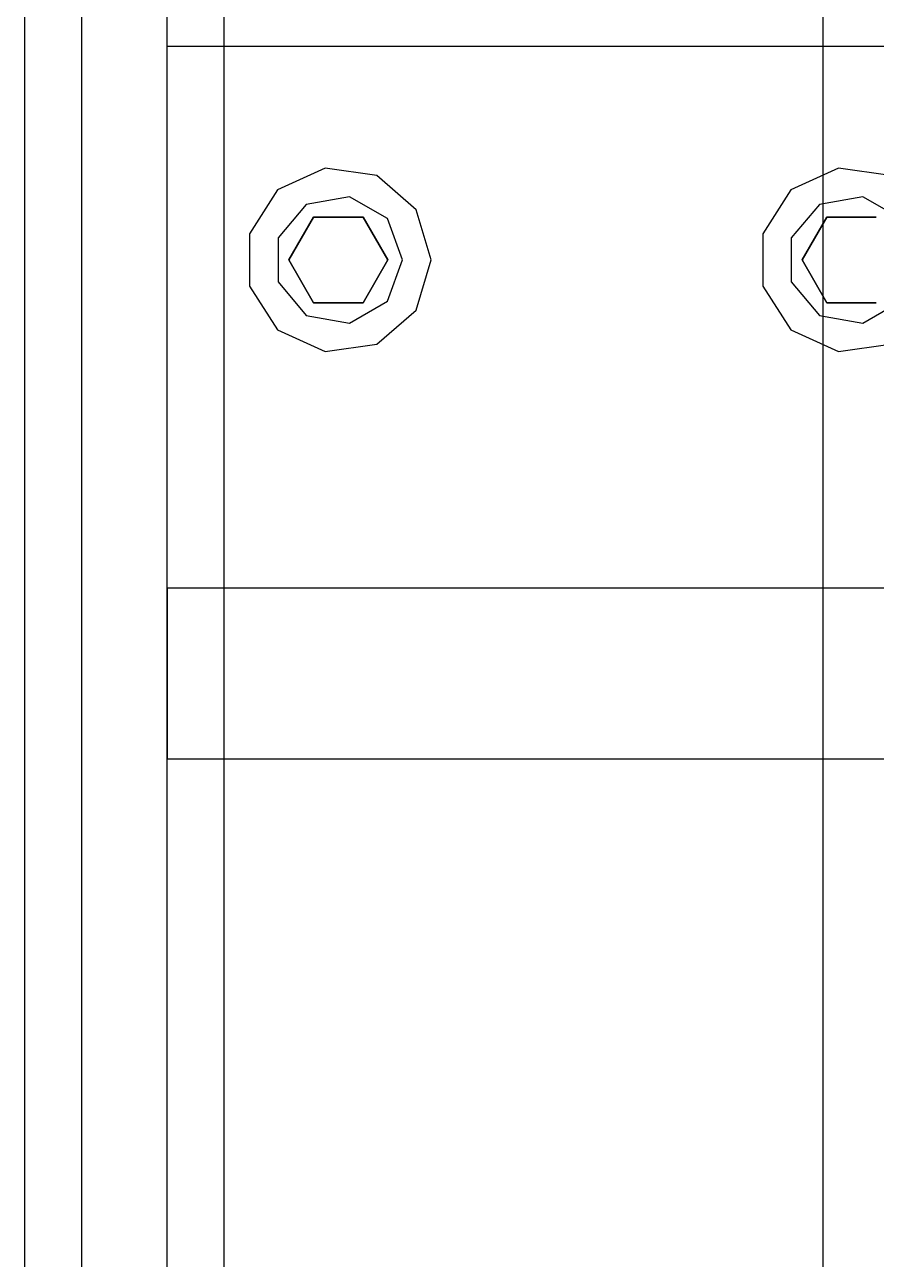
# Model space of a CAD drawing. Header units: millimetres. Extents: x -201 to 3037, y -406 to 3230.
# Drawn here: x 0 to 59.7, y 2631.9 to 2718.5 of the extents above; entities that cross this region are included whole.
import ezdxf

# ---------------------------------------------------------------- set-up
doc = ezdxf.new("R2010")
doc.units = ezdxf.units.MM
doc.layers.add('HIDDEN', color=8, linetype='Continuous')
doc.layers.add('VISIBLE', color=7, linetype='Continuous')

msp = doc.modelspace()

# ---------------------------------------------------------------- linework, layer by layer
at = {"layer": 'HIDDEN'}
for points in [[(10, 2000), (10, 2950)], [(14, 2000), (14, 2950)], [(14, 2000), (14, 2950)], [(0, 2060), (0, 2890)], [(0, 2060), (0, 2890)], [(0, 2060), (0, 2890)], [(4, 2060), (4, 2890)], [(4, 2060), (4, 2890)], [(4, 2060), (4, 2890)], [(4, 2060), (4, 2890)], [(56, 2060), (56, 2890)], [(56, 2060), (56, 2890)], [(56, 2060), (56, 2890)], [(56, 2060), (56, 2890)], [(10, 2667), (10, 2717)], [(10, 2667), (10, 2717)], [(10, 2717), (70, 2717)], [(28.5, 2702), (27.468, 2705.514), (24.7, 2707.913), (21.075, 2708.434), (17.743, 2706.912), (15.763, 2703.831), (15.763, 2700.169), (17.743, 2697.088), (21.075, 2695.566), (24.7, 2696.087), (27.468, 2698.486), (28.5, 2702)], [(64.5, 2702), (63.468, 2705.514), (60.7, 2707.913), (57.075, 2708.434), (53.743, 2706.912), (51.763, 2703.831), (51.763, 2700.169), (53.743, 2697.088), (57.075, 2695.566), (60.7, 2696.087), (63.468, 2698.486), (64.5, 2702)], [(26.5, 2702), (25.447, 2704.893), (22.781, 2706.432), (19.75, 2705.897), (17.771, 2703.539), (17.771, 2700.461), (19.75, 2698.103), (22.781, 2697.568), (25.447, 2699.107), (26.5, 2702)], [(26.5, 2702), (25.447, 2704.893), (22.781, 2706.432), (19.75, 2705.897), (17.771, 2703.539), (17.771, 2700.461), (19.75, 2698.103), (22.781, 2697.568), (25.447, 2699.107), (26.5, 2702)], [(62.5, 2702), (61.447, 2704.893), (58.781, 2706.432), (55.75, 2705.897), (53.771, 2703.539), (53.771, 2700.461), (55.75, 2698.103), (58.781, 2697.568), (61.447, 2699.107), (62.5, 2702)], [(62.5, 2702), (61.447, 2704.893), (58.781, 2706.432), (55.75, 2705.897), (53.771, 2703.539), (53.771, 2700.461), (55.75, 2698.103), (58.781, 2697.568), (61.447, 2699.107), (62.5, 2702)], [(20.268, 2705), (18.536, 2702)], [(23.732, 2705), (20.268, 2705)], [(25.464, 2702), (23.732, 2705)], [(56.268, 2705), (54.536, 2702)], [(59.732, 2705), (56.268, 2705)], [(18.536, 2702), (20.268, 2699)], [(23.732, 2699), (25.464, 2702)], [(54.536, 2702), (56.268, 2699)], [(20.268, 2699), (23.732, 2699)], [(56.268, 2699), (59.732, 2699)], [(10, 2667), (10, 2679)], [(10, 2679), (10, 2667)], [(10, 2679), (140, 2679)], [(10, 2667), (70, 2667)], [(10, 2667), (70, 2667)], [(10, 2667), (140, 2667)]]:
    msp.add_lwpolyline(points, dxfattribs=at)
at = {"layer": 'VISIBLE'}
for points in [[(0, 2060), (0, 2890)], [(10, 2717), (10, 2720)], [(10, 2679), (10, 2717)], [(10, 2717), (70, 2717)], [(28.5, 2702), (27.468, 2705.514), (24.7, 2707.913), (21.075, 2708.434), (17.743, 2706.912), (15.763, 2703.831), (15.763, 2700.169), (17.743, 2697.088), (21.075, 2695.566), (24.7, 2696.087), (27.468, 2698.486), (28.5, 2702)], [(64.5, 2702), (63.468, 2705.514), (60.7, 2707.913), (57.075, 2708.434), (53.743, 2706.912), (51.763, 2703.831), (51.763, 2700.169), (53.743, 2697.088), (57.075, 2695.566), (60.7, 2696.087), (63.468, 2698.486), (64.5, 2702)], [(18.536, 2702), (20.268, 2705)], [(20.268, 2705), (23.732, 2705)], [(23.732, 2705), (25.464, 2702)], [(54.536, 2702), (56.268, 2705)], [(56.268, 2705), (59.732, 2705)], [(20.268, 2699), (18.536, 2702)], [(25.464, 2702), (23.732, 2699)], [(56.268, 2699), (54.536, 2702)], [(23.732, 2699), (20.268, 2699)], [(59.732, 2699), (56.268, 2699)], [(10, 2679), (10, 2667)], [(10, 2679), (63.129, 2679)], [(10, 2480), (10, 2667)], [(10, 2667), (60, 2667)]]:
    msp.add_lwpolyline(points, dxfattribs=at)

doc.saveas('drawing.dxf')
